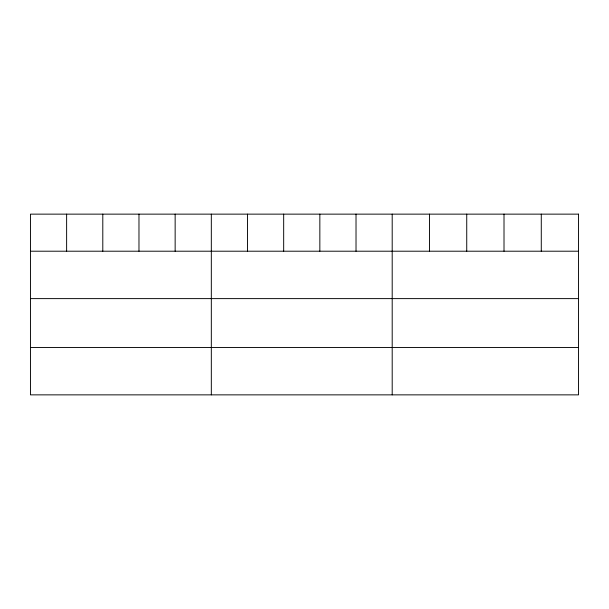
<?xml version="1.0" encoding="UTF-8"?>
<svg xmlns="http://www.w3.org/2000/svg" width="609" height="609" viewBox="0 0 609 609"><rect width="100%" height="100%" fill="white"/><g stroke="black" fill="none" stroke-linecap="round" stroke-linejoin="round"><path stroke-width="0.91" d="M30.45 251.205L578.55 251.205M30.45 298.616L578.55 298.616M30.45 347.457L578.55 347.457M541.279 214.14L541.279 251.205M504.008 214.14L504.008 251.205M466.738 214.14L466.738 251.205M429.467 214.14L429.467 251.205M392.196 214.14L392.196 394.86M356.021 214.14L356.021 251.205M319.847 214.14L319.847 251.205M283.672 214.14L283.672 251.205M247.498 214.14L247.498 251.205M211.323 214.14L211.323 394.86M175.148 214.14L175.148 251.205M138.974 214.14L138.974 251.205M102.799 214.14L102.799 251.205M66.625 214.14L66.625 251.205M578.55 214.14L30.45 214.14L30.45 394.86L578.55 394.86L578.55 214.14"/></g></svg>
